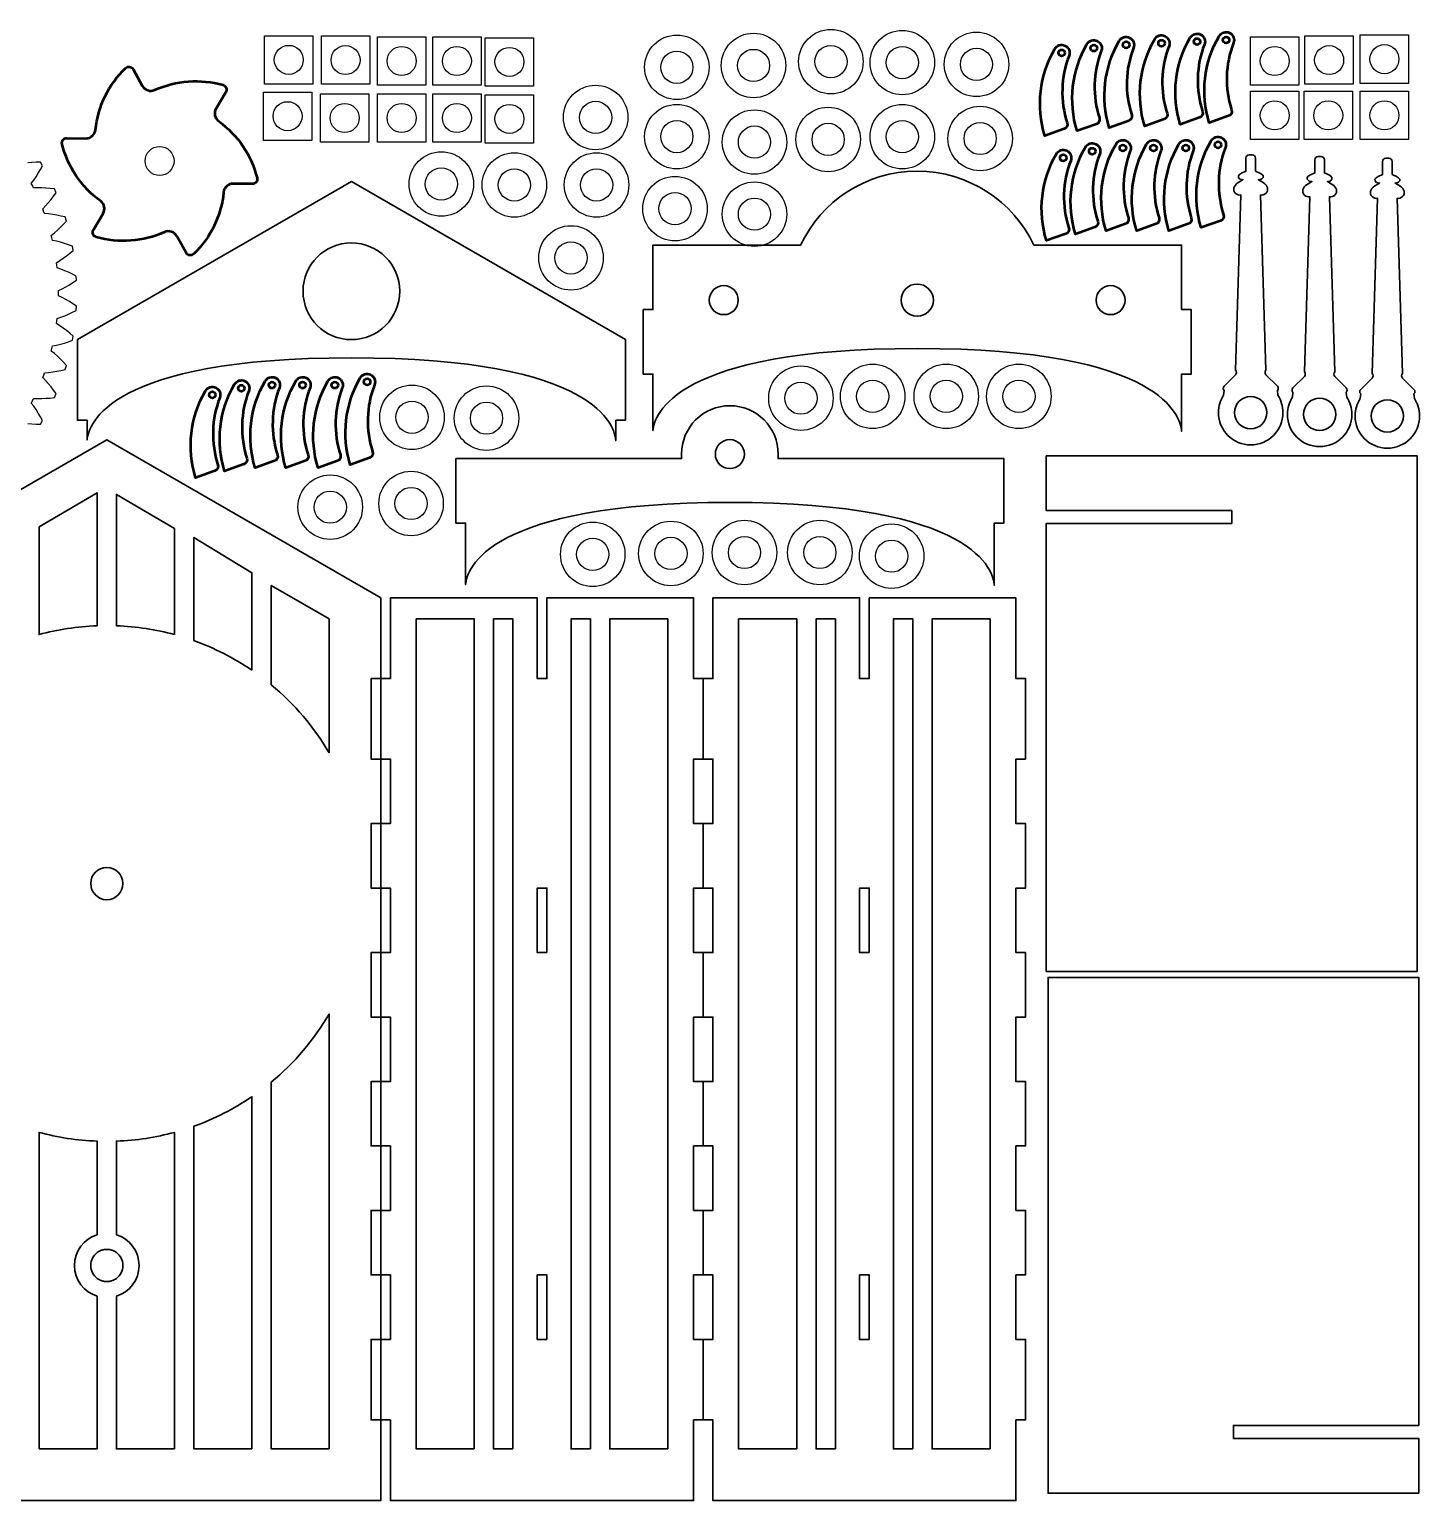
# Model space of a CAD drawing. Header units: inches. Extents: x -2 to 668, y 0 to 460.
# Drawn here: x 237.1 to 668.3, y 3 to 459.3 of the extents above; entities that cross this region are included whole.
import ezdxf

# ---------------------------------------------------------------- set-up
doc = ezdxf.new("R2010")
doc.units = ezdxf.units.IN
doc.header["$MEASUREMENT"] = 0
doc.layers.add('Layer 1', color=7, linetype='Continuous')
doc.layers.add('PDF_Visible', color=7, linetype='Continuous')

msp = doc.modelspace()

# ---------------------------------------------------------------- linework, layer by layer
for points in [[(310.07, 457.39), (325.07, 457.39), (325.07, 442.39), (310.07, 442.39)], [(327.68, 457.32), (342.68, 457.32), (342.68, 442.32), (327.68, 442.32)], [(345.09, 457.03), (360.09, 457.03), (360.09, 442.03), (345.09, 442.03)], [(362.22, 457.03), (377.22, 457.03), (377.22, 442.03), (362.22, 442.03)], [(378.51, 456.75), (393.51, 456.75), (393.51, 441.75), (378.51, 441.75)], [(615.91, 457.03), (630.91, 457.03), (630.91, 442.03), (615.91, 442.03)], [(632.78, 457.31), (647.78, 457.31), (647.78, 442.31), (632.78, 442.31)], [(649.93, 457.6), (664.93, 457.6), (664.93, 442.6), (649.93, 442.6)], [(309.7, 439.91), (324.7, 439.91), (324.7, 424.91), (309.7, 424.91)], [(327.4, 439.35), (342.4, 439.35), (342.4, 424.35), (327.4, 424.35)], [(345.09, 439.35), (360.09, 439.35), (360.09, 424.35), (345.09, 424.35)], [(362.22, 439.35), (377.22, 439.35), (377.22, 424.35), (362.22, 424.35)], [(378.51, 439.07), (393.51, 439.07), (393.51, 424.07), (378.51, 424.07)], [(615.91, 440.17), (630.91, 440.17), (630.91, 425.17), (615.91, 425.17)], [(632.5, 440.17), (647.5, 440.17), (647.5, 425.17), (632.5, 425.17)], [(649.93, 440.17), (664.93, 440.17), (664.93, 425.17), (649.93, 425.17)]]:
    msp.add_lwpolyline(points, close=True)
msp.add_lwpolyline([(236.6, 337.03), (237.9, 336.93), (239.21, 336.88), (240.55, 336.87), (241.22, 338), (240.56, 339.17), (239.88, 340.3), (239.18, 341.39), (238.44, 342.43), (237.67, 343.43), (238.05, 344.16), (238.41, 344.86), (239.66, 344.82), (240.94, 344.83), (242.24, 344.89), (243.55, 344.99), (244.88, 345.14), (245.41, 346.34), (244.62, 347.43), (243.82, 348.47), (242.98, 349.46), (242.13, 350.41), (241.25, 351.31), (241.54, 352.09), (241.81, 352.82), (243.06, 352.93), (244.33, 353.09), (245.61, 353.3), (246.9, 353.56), (248.2, 353.86), (248.59, 355.12), (247.68, 356.1), (246.75, 357.04), (245.81, 357.93), (244.85, 358.77), (243.86, 359.56), (244.06, 360.36), (244.24, 361.13), (245.48, 361.38), (246.72, 361.69), (247.96, 362.05), (249.22, 362.46), (250.47, 362.92), (250.7, 364.21), (249.69, 365.08), (248.66, 365.9), (247.61, 366.67), (246.56, 367.39), (245.49, 368.06), (245.59, 368.88), (245.68, 369.66), (246.87, 370.06), (248.07, 370.51), (249.26, 371.02), (250.46, 371.57), (251.65, 372.18), (251.73, 373.49), (250.62, 374.23), (249.5, 374.92), (248.37, 375.57), (247.24, 376.16), (246.1, 376.69), (246.1, 377.52), (246.1, 378.31), (247.24, 378.84), (248.37, 379.43), (249.5, 380.08), (250.62, 380.77), (251.73, 381.51), (251.65, 382.82), (250.46, 383.43), (249.26, 383.98), (248.07, 384.49), (246.87, 384.94), (245.68, 385.34), (245.59, 386.16), (245.49, 386.94), (246.56, 387.61), (247.61, 388.33), (248.66, 389.1), (249.69, 389.92), (250.7, 390.79), (250.47, 392.08), (249.22, 392.54), (247.96, 392.95), (246.72, 393.31), (245.48, 393.62), (244.24, 393.87), (244.05, 394.68), (243.86, 395.44), (244.85, 396.23), (245.81, 397.07), (246.75, 397.96), (247.68, 398.9), (248.59, 399.88), (248.2, 401.14), (246.9, 401.44), (245.61, 401.7), (244.33, 401.91), (243.06, 402.07), (241.81, 402.18), (241.52, 402.96), (241.25, 403.69), (242.13, 404.59), (242.98, 405.54), (243.82, 406.53), (244.62, 407.57), (245.41, 408.66), (244.88, 409.86), (243.55, 410.01), (242.24, 410.11), (240.94, 410.17), (239.66, 410.18), (238.41, 410.14), (238.03, 410.88), (237.67, 411.57), (238.44, 412.57), (239.18, 413.61), (239.88, 414.7), (240.56, 415.83), (241.22, 417), (240.55, 418.13), (239.21, 418.12), (237.9, 418.07), (236.6, 417.97)])
for centre, radius in [((437.95, 447.58), 10), ((461.73, 448.15), 10), ((485.73, 449.33), 10), ((507.88, 449.04), 10), ((530.89, 448.48), 10), ((317.57, 449.89), 4.5), ((335.18, 449.82), 4.5), ((352.59, 449.53), 4.5), ((369.72, 449.53), 4.5), ((386.01, 449.25), 4.5), ((437.95, 447.58), 5), ((461.73, 448.15), 5), ((485.73, 449.33), 5), ((507.88, 449.04), 5), ((530.89, 448.48), 5), ((623.41, 449.53), 4.5), ((640.28, 449.81), 4.5), ((657.43, 450.1), 4.5), ((412.75, 432.02), 10), ((317.2, 432.41), 4.5), ((334.9, 431.85), 4.5), ((352.59, 431.85), 4.5), ((369.72, 431.85), 4.5), ((386.01, 431.57), 4.5), ((412.75, 432.02), 5), ((437.95, 426.08), 10), ((462.02, 424.38), 10), ((484.88, 425.2), 10), ((507.88, 426.05), 10), ((532.03, 425.48), 10), ((623.41, 432.67), 4.5), ((640, 432.67), 4.5), ((657.43, 432.67), 4.5), ((437.95, 426.08), 5), ((462.02, 424.38), 5), ((484.88, 425.2), 5), ((507.88, 426.05), 5), ((532.03, 425.48), 5), ((277.5, 418.51), 4.5), ((364.9, 411.37), 10), ((387.55, 411.08), 10), ((413.04, 411.08), 10), ((364.9, 411.37), 5), ((387.55, 411.08), 5), ((413.04, 411.08), 5), ((437.38, 403.73), 10), ((462.02, 402.03), 10), ((437.38, 403.73), 5), ((462.02, 402.03), 5), ((405.11, 388.45), 10), ((405.11, 388.45), 5), ((476.43, 344.93), 10), ((498.69, 345.5), 10), ((521.51, 345.5), 10), ((544.05, 345.5), 10), ((355.79, 339.01), 10), ((378.9, 338.73), 10), ((476.43, 344.93), 5), ((498.69, 345.5), 5), ((521.51, 345.5), 5), ((544.05, 345.5), 5), ((355.79, 339.01), 5), ((378.9, 338.73), 5), ((330.43, 311.13), 10), ((355.51, 312.26), 10), ((330.43, 311.13), 5), ((355.51, 312.26), 5), ((411.86, 296.49), 10), ((436.1, 296.77), 10), ((458.92, 297.05), 10), ((482.31, 297.05), 10), ((504.56, 295.93), 10), ((411.86, 296.49), 5), ((436.1, 296.77), 5), ((458.92, 297.05), 5), ((482.31, 297.05), 5), ((504.56, 295.93), 5)]:
    msp.add_circle(centre, radius)
at = {"layer": 'Layer 1', "color": 7, "lineweight": 30, "true_color": 0xffffff}
for points in [[(346.12, 257.96), (346.12, 282.96), (261.12, 332.04), (176.12, 282.96)], [(446.12, 232.96), (446.12, 257.96), (443.12, 257.96), (443.12, 282.96), (397.62, 282.96), (397.62, 257.96), (394.62, 257.96), (394.62, 282.96), (366.12, 282.96), (349.12, 282.96), (349.12, 257.96), (346.12, 257.96), (346.12, 232.96), (349.12, 232.96), (349.12, 212.96), (346.12, 212.96), (346.12, 192.96), (349.12, 192.96), (349.12, 172.96), (346.12, 172.96), (346.12, 152.96), (349.12, 152.96), (349.12, 132.96), (346.12, 132.96), (346.12, 112.96), (349.12, 112.96), (349.12, 92.96), (346.12, 92.96), (346.12, 72.96), (349.12, 72.96), (349.12, 52.96), (346.12, 52.96), (346.12, 27.96), (349.12, 27.96), (349.12, 2.96), (443.12, 2.96), (443.12, 27.96), (446.12, 27.96), (446.12, 52.96), (443.12, 52.96), (443.12, 72.96), (446.12, 72.96), (446.12, 92.96), (443.12, 92.96), (443.12, 112.96), (446.12, 112.96), (446.12, 132.96), (443.12, 132.96), (443.12, 152.96), (446.12, 152.96), (446.12, 172.96), (443.12, 172.96), (443.12, 192.96), (446.12, 192.96), (446.12, 212.96), (443.12, 212.96), (443.12, 232.96), (446.12, 232.96)], [(546.12, 232.96), (546.12, 257.96), (543.12, 257.96), (543.12, 282.96), (497.62, 282.96), (497.62, 257.96), (494.62, 257.96), (494.62, 282.96), (466.12, 282.96), (449.12, 282.96), (449.12, 257.96), (446.12, 257.96), (446.12, 232.96), (449.12, 232.96), (449.12, 212.96), (446.12, 212.96), (446.12, 192.96), (449.12, 192.96), (449.12, 172.96), (446.12, 172.96), (446.12, 152.96), (449.12, 152.96), (449.12, 132.96), (446.12, 132.96), (446.12, 112.96), (449.12, 112.96), (449.12, 92.96), (446.12, 92.96), (446.12, 72.96), (449.12, 72.96), (449.12, 52.96), (446.12, 52.96), (446.12, 27.96), (449.12, 27.96), (449.12, 2.96), (543.12, 2.96), (543.12, 27.96), (546.12, 27.96), (546.12, 52.96), (543.12, 52.96), (543.12, 72.96), (546.12, 72.96), (546.12, 92.96), (543.12, 92.96), (543.12, 112.96), (546.12, 112.96), (546.12, 132.96), (543.12, 132.96), (543.12, 152.96), (546.12, 152.96), (546.12, 172.96), (543.12, 172.96), (543.12, 192.96), (546.12, 192.96), (546.12, 212.96), (543.12, 212.96), (543.12, 232.96), (546.12, 232.96)], [(375.12, 18.96), (357.12, 18.96), (357.12, 276.45), (375.12, 276.45), (375.12, 18.96)], [(387.12, 18.96), (381.12, 18.96), (381.12, 276.45), (387.12, 276.45), (387.12, 18.96)], [(411.12, 18.96), (405.12, 18.96), (405.12, 276.45), (411.12, 276.45), (411.12, 18.96)], [(435.12, 18.96), (417.12, 18.96), (417.12, 276.45), (435.12, 276.45), (435.12, 18.96)], [(475.12, 18.96), (457.12, 18.96), (457.12, 276.45), (475.12, 276.45), (475.12, 18.96)], [(487.12, 18.96), (481.12, 18.96), (481.12, 276.45), (487.12, 276.45), (487.12, 18.96)], [(511.12, 18.96), (505.12, 18.96), (505.12, 276.45), (511.12, 276.45), (511.12, 18.96)], [(535.12, 18.96), (517.12, 18.96), (517.12, 276.45), (535.12, 276.45), (535.12, 18.96)], [(176.12, 2.96), (346.12, 2.96), (346.12, 27.96), (343.12, 27.96), (343.12, 52.96), (346.12, 52.96), (346.12, 72.96), (343.12, 72.96), (343.12, 92.96), (346.12, 92.96), (346.12, 112.96), (343.12, 112.96), (343.12, 132.96), (346.12, 132.96), (346.12, 152.96), (343.12, 152.96), (343.12, 172.96), (346.12, 172.96), (346.12, 192.96), (343.12, 192.96), (343.12, 212.96), (346.12, 212.96), (346.12, 232.96), (343.12, 232.96), (343.12, 257.96), (346.12, 257.96)], [(397.62, 172.96), (394.62, 172.96), (394.62, 192.96), (397.62, 192.96), (397.62, 172.96)], [(497.62, 172.96), (494.62, 172.96), (494.62, 192.96), (497.62, 192.96), (497.62, 172.96)], [(397.62, 52.96), (394.62, 52.96), (394.62, 72.96), (397.62, 72.96), (397.62, 52.96)], [(497.62, 52.96), (494.62, 52.96), (494.62, 72.96), (497.62, 72.96), (497.62, 52.96)]]:
    msp.add_lwpolyline(points, dxfattribs=at)
at = {"layer": 'Layer 1', "color": 7, "lineweight": 35, "true_color": 0xffffff}
for points in [[(552.55, 327.09), (552.55, 310.09), (610.05, 310.09), (610.05, 306.09), (552.55, 306.09), (552.55, 167.09), (667.55, 167.09), (667.55, 327.09), (552.55, 327.09)], [(668.1, 5.25), (668.1, 22.25), (610.6, 22.25), (610.6, 26.25), (668.1, 26.25), (668.1, 165.25), (553.1, 165.25), (553.1, 5.25), (668.1, 5.25)]]:
    msp.add_lwpolyline(points, dxfattribs=at)
at = {"layer": 'Layer 1', "color": 7, "lineweight": 30, "true_color": 0xffffff}
for points, knots in [([(624.38, 345.84), (624.38, 345.84), (624.22, 347.27), (624.22, 347.27), (624.61, 347.66), (624.61, 348.3), (624.22, 348.69), (624.22, 348.69), (620.69, 352.22), (620.69, 352.22), (620.3, 352.61), (620.3, 353.25), (620.69, 353.64), (620.69, 353.64), (619, 407.98), (619, 407.98), (619.58, 407.85), (620.18, 408.01), (620.66, 408.48), (621.63, 409.45), (621.27, 410.94), (619.85, 411.79), (619.85, 411.79), (618.36, 412.69), (618.36, 412.69), (618.74, 412.66), (619.12, 412.75), (619.42, 412.97), (620.14, 413.5), (619.87, 414.3), (618.83, 414.76), (618.83, 414.76), (617.45, 415.37), (617.45, 415.37), (617.45, 415.37), (617.45, 419.4), (617.45, 419.4), (617.45, 419.95), (617, 420.4), (616.45, 420.4), (616.45, 420.4), (615.45, 420.4), (615.45, 420.4), (614.9, 420.4), (614.45, 419.95), (614.45, 419.4), (614.45, 419.4), (614.45, 415.37), (614.45, 415.37), (614.45, 415.37), (613.08, 414.76), (613.08, 414.76), (612.03, 414.3), (611.77, 413.5), (612.48, 412.97), (612.79, 412.75), (613.17, 412.66), (613.54, 412.69), (613.54, 412.69), (612.05, 411.79), (612.05, 411.79), (610.64, 410.94), (610.28, 409.45), (611.25, 408.48), (611.72, 408.01), (612.32, 407.85), (612.91, 407.98), (612.91, 407.98), (611.22, 353.64), (611.22, 353.64), (611.61, 353.25), (611.61, 352.61), (611.22, 352.22), (611.22, 352.22), (607.69, 348.69), (607.69, 348.69), (607.3, 348.3), (607.3, 347.66), (607.69, 347.27), (607.69, 347.27), (607.53, 345.84), (607.53, 345.84), (606.53, 344.28), (605.95, 342.44), (605.95, 340.45), (605.95, 334.93), (610.43, 330.45), (615.95, 330.45), (621.48, 330.45), (625.95, 334.93), (625.95, 340.45), (625.95, 342.44), (625.37, 344.28), (624.38, 345.84)], [0, 0, 0, 0, 1, 1, 1, 2, 2, 2, 3, 3, 3, 4, 4, 4, 5, 5, 5, 6, 6, 6, 7, 7, 7, 8, 8, 8, 9, 9, 9, 10, 10, 10, 11, 11, 11, 12, 12, 12, 13, 13, 13, 14, 14, 14, 15, 15, 15, 16, 16, 16, 17, 17, 17, 18, 18, 18, 19, 19, 19, 20, 20, 20, 21, 21, 21, 22, 22, 22, 23, 23, 23, 24, 24, 24, 25, 25, 25, 26, 26, 26, 27, 27, 27, 28, 28, 28, 29, 29, 29, 30, 30, 30, 31, 31, 31, 31]), ([(645.76, 345.3), (645.76, 345.3), (645.6, 346.74), (645.6, 346.74), (645.99, 347.13), (645.99, 347.76), (645.6, 348.15), (645.6, 348.15), (642.07, 351.69), (642.07, 351.69), (641.68, 352.07), (641.68, 352.71), (642.07, 353.1), (642.07, 353.1), (640.38, 407.44), (640.38, 407.44), (640.97, 407.32), (641.57, 407.47), (642.04, 407.95), (643.01, 408.92), (642.65, 410.41), (641.24, 411.26), (641.24, 411.26), (639.74, 412.15), (639.74, 412.15), (640.12, 412.12), (640.5, 412.21), (640.81, 412.43), (641.52, 412.96), (641.26, 413.77), (640.21, 414.23), (640.21, 414.23), (638.84, 414.83), (638.84, 414.83), (638.84, 414.83), (638.84, 418.86), (638.84, 418.86), (638.84, 419.41), (638.39, 419.86), (637.84, 419.86), (637.84, 419.86), (636.84, 419.86), (636.84, 419.86), (636.29, 419.86), (635.84, 419.41), (635.84, 418.86), (635.84, 418.86), (635.84, 414.83), (635.84, 414.83), (635.84, 414.83), (634.46, 414.23), (634.46, 414.23), (633.42, 413.77), (633.15, 412.96), (633.87, 412.43), (634.17, 412.21), (634.55, 412.12), (634.93, 412.15), (634.93, 412.15), (633.44, 411.26), (633.44, 411.26), (632.02, 410.41), (631.66, 408.92), (632.63, 407.95), (633.11, 407.47), (633.71, 407.32), (634.29, 407.44), (634.29, 407.44), (632.6, 353.1), (632.6, 353.1), (632.99, 352.71), (632.99, 352.07), (632.6, 351.69), (632.6, 351.69), (629.07, 348.15), (629.07, 348.15), (628.68, 347.76), (628.68, 347.12), (629.07, 346.74), (629.07, 346.74), (628.91, 345.3), (628.91, 345.3), (627.92, 343.75), (627.34, 341.9), (627.34, 339.92), (627.34, 334.4), (631.81, 329.92), (637.34, 329.92), (642.86, 329.92), (647.34, 334.4), (647.34, 339.92), (647.34, 341.9), (646.76, 343.75), (645.76, 345.3)], [0, 0, 0, 0, 1, 1, 1, 2, 2, 2, 3, 3, 3, 4, 4, 4, 5, 5, 5, 6, 6, 6, 7, 7, 7, 8, 8, 8, 9, 9, 9, 10, 10, 10, 11, 11, 11, 12, 12, 12, 13, 13, 13, 14, 14, 14, 15, 15, 15, 16, 16, 16, 17, 17, 17, 18, 18, 18, 19, 19, 19, 20, 20, 20, 21, 21, 21, 22, 22, 22, 23, 23, 23, 24, 24, 24, 25, 25, 25, 26, 26, 26, 27, 27, 27, 28, 28, 28, 29, 29, 29, 30, 30, 30, 31, 31, 31, 31]), ([(594.5, 372.42), (594.5, 372.42), (594.5, 392.42), (594.5, 392.42), (594.5, 392.42), (548.7, 392.42), (548.7, 392.42), (542.29, 405.97), (528.49, 415.35), (512.51, 415.35), (496.52, 415.35), (482.73, 405.97), (476.33, 392.42), (476.33, 392.42), (430.5, 392.42), (430.5, 392.42), (430.5, 392.42), (430.5, 372.42), (430.5, 372.42), (430.5, 372.42), (427.5, 372.42), (427.5, 372.42), (427.5, 372.42), (427.5, 352.42), (427.5, 352.42), (427.5, 352.42), (430.5, 352.42), (430.5, 352.42), (430.5, 352.42), (430.5, 334.86), (430.5, 334.86), (430.92, 339.52), (437.01, 360.35), (512.5, 360.35), (589.11, 360.35), (594.24, 338.9), (594.5, 334.67), (594.5, 334.67), (594.5, 352.42), (594.5, 352.42), (594.5, 352.42), (597.5, 352.42), (597.5, 352.42), (597.5, 352.42), (597.5, 372.42), (597.5, 372.42), (597.5, 372.42), (594.5, 372.42), (594.5, 372.42)], [0, 0, 0, 0, 1, 1, 1, 2, 2, 2, 3, 3, 3, 4, 4, 4, 5, 5, 5, 6, 6, 6, 7, 7, 7, 8, 8, 8, 9, 9, 9, 10, 10, 10, 11, 11, 11, 12, 12, 12, 13, 13, 13, 14, 14, 14, 15, 15, 15, 16, 16, 16, 16]), ([(666.76, 344.8), (666.76, 344.8), (666.6, 346.24), (666.6, 346.24), (666.99, 346.63), (666.99, 347.26), (666.6, 347.65), (666.6, 347.65), (663.07, 351.19), (663.07, 351.19), (662.68, 351.57), (662.68, 352.21), (663.07, 352.6), (663.07, 352.6), (661.38, 406.94), (661.38, 406.94), (661.97, 406.82), (662.57, 406.97), (663.04, 407.45), (664.01, 408.42), (663.65, 409.91), (662.24, 410.76), (662.24, 410.76), (660.74, 411.65), (660.74, 411.65), (661.12, 411.62), (661.5, 411.71), (661.81, 411.93), (662.52, 412.46), (662.26, 413.27), (661.21, 413.73), (661.21, 413.73), (659.84, 414.33), (659.84, 414.33), (659.84, 414.33), (659.84, 418.36), (659.84, 418.36), (659.84, 418.91), (659.39, 419.36), (658.84, 419.36), (658.84, 419.36), (657.84, 419.36), (657.84, 419.36), (657.29, 419.36), (656.84, 418.91), (656.84, 418.36), (656.84, 418.36), (656.84, 414.33), (656.84, 414.33), (656.84, 414.33), (655.46, 413.73), (655.46, 413.73), (654.42, 413.27), (654.15, 412.46), (654.87, 411.93), (655.17, 411.71), (655.55, 411.62), (655.93, 411.65), (655.93, 411.65), (654.44, 410.76), (654.44, 410.76), (653.02, 409.91), (652.66, 408.42), (653.63, 407.45), (654.11, 406.97), (654.71, 406.82), (655.29, 406.94), (655.29, 406.94), (653.6, 352.6), (653.6, 352.6), (653.99, 352.21), (653.99, 351.57), (653.6, 351.19), (653.6, 351.19), (650.07, 347.65), (650.07, 347.65), (649.68, 347.26), (649.68, 346.62), (650.07, 346.24), (650.07, 346.24), (649.91, 344.8), (649.91, 344.8), (648.92, 343.25), (648.34, 341.4), (648.34, 339.42), (648.34, 333.9), (652.81, 329.42), (658.34, 329.42), (663.86, 329.42), (668.34, 333.9), (668.34, 339.42), (668.34, 341.4), (667.76, 343.25), (666.76, 344.8)], [0, 0, 0, 0, 1, 1, 1, 2, 2, 2, 3, 3, 3, 4, 4, 4, 5, 5, 5, 6, 6, 6, 7, 7, 7, 8, 8, 8, 9, 9, 9, 10, 10, 10, 11, 11, 11, 12, 12, 12, 13, 13, 13, 14, 14, 14, 15, 15, 15, 16, 16, 16, 17, 17, 17, 18, 18, 18, 19, 19, 19, 20, 20, 20, 21, 21, 21, 22, 22, 22, 23, 23, 23, 24, 24, 24, 25, 25, 25, 26, 26, 26, 27, 27, 27, 28, 28, 28, 29, 29, 29, 30, 30, 30, 31, 31, 31, 31]), ([(452.5, 370.85), (450.02, 370.85), (448, 372.86), (448, 375.35), (448, 377.84), (450.02, 379.85), (452.5, 379.85), (454.99, 379.85), (457, 377.84), (457, 375.35), (457, 372.86), (454.99, 370.85), (452.5, 370.85)], [0, 0, 0, 0, 1, 1, 1, 2, 2, 2, 3, 3, 3, 4, 4, 4, 4]), ([(512.51, 370.35), (512.51, 370.35), (512.51, 370.35), (512.5, 370.35), (512.5, 370.35), (512.5, 370.35), (512.5, 370.35), (509.74, 370.35), (507.5, 372.59), (507.5, 375.35), (507.5, 378.11), (509.74, 380.35), (512.5, 380.35), (512.51, 380.35), (512.51, 380.35), (512.51, 380.35), (512.51, 380.35), (512.51, 380.35), (512.51, 380.35), (515.27, 380.35), (517.51, 378.11), (517.51, 375.35), (517.51, 372.59), (515.27, 370.35), (512.51, 370.35)], [0, 0, 0, 0, 1, 1, 1, 2, 2, 2, 3, 3, 3, 4, 4, 4, 5, 5, 5, 6, 6, 6, 7, 7, 7, 8, 8, 8, 8]), ([(572.5, 370.85), (570.02, 370.85), (568, 372.86), (568, 375.35), (568, 377.84), (570.02, 379.85), (572.5, 379.85), (574.99, 379.85), (577, 377.84), (577, 375.35), (577, 372.86), (574.99, 370.85), (572.5, 370.85)], [0, 0, 0, 0, 1, 1, 1, 2, 2, 2, 3, 3, 3, 4, 4, 4, 4]), ([(469.32, 326.19), (469.37, 326.65), (469.39, 327.12), (469.39, 327.59), (469.39, 335.88), (462.67, 342.59), (454.39, 342.59), (446.1, 342.59), (439.39, 335.88), (439.39, 327.59), (439.39, 327.12), (439.41, 326.65), (439.46, 326.19), (439.46, 326.19), (369.39, 326.19), (369.39, 326.19), (369.39, 326.19), (369.39, 306.19), (369.39, 306.19), (369.39, 306.19), (372.39, 306.19), (372.39, 306.19), (372.39, 306.19), (372.39, 287.11), (372.39, 287.11), (372.81, 291.77), (378.9, 312.59), (454.39, 312.59), (531.01, 312.59), (536.13, 291.14), (536.39, 286.91), (536.39, 286.91), (536.39, 306.19), (536.39, 306.19), (536.39, 306.19), (539.39, 306.19), (539.39, 306.19), (539.39, 306.19), (539.39, 326.19), (539.39, 326.19), (539.39, 326.19), (469.32, 326.19), (469.32, 326.19)], [0, 0, 0, 0, 1, 1, 1, 2, 2, 2, 3, 3, 3, 4, 4, 4, 5, 5, 5, 6, 6, 6, 7, 7, 7, 8, 8, 8, 9, 9, 9, 10, 10, 10, 11, 11, 11, 12, 12, 12, 13, 13, 13, 14, 14, 14, 14]), ([(615.95, 335.45), (613.19, 335.45), (610.95, 337.69), (610.95, 340.45), (610.95, 343.22), (613.19, 345.45), (615.95, 345.45), (618.71, 345.45), (620.95, 343.22), (620.95, 340.45), (620.95, 337.69), (618.71, 335.45), (615.95, 335.45)], [0, 0, 0, 0, 1, 1, 1, 2, 2, 2, 3, 3, 3, 4, 4, 4, 4]), ([(637.34, 334.92), (634.58, 334.92), (632.34, 337.16), (632.34, 339.92), (632.34, 342.68), (634.58, 344.92), (637.34, 344.92), (640.1, 344.92), (642.34, 342.68), (642.34, 339.92), (642.34, 337.16), (640.1, 334.92), (637.34, 334.92)], [0, 0, 0, 0, 1, 1, 1, 2, 2, 2, 3, 3, 3, 4, 4, 4, 4]), ([(658.34, 334.42), (655.58, 334.42), (653.34, 336.66), (653.34, 339.42), (653.34, 342.18), (655.58, 344.42), (658.34, 344.42), (661.1, 344.42), (663.34, 342.18), (663.34, 339.42), (663.34, 336.66), (661.1, 334.42), (658.34, 334.42)], [0, 0, 0, 0, 1, 1, 1, 2, 2, 2, 3, 3, 3, 4, 4, 4, 4]), ([(454.39, 323.09), (451.9, 323.09), (449.89, 325.11), (449.89, 327.59), (449.89, 330.08), (451.9, 332.09), (454.39, 332.09), (456.88, 332.09), (458.89, 330.08), (458.89, 327.59), (458.89, 325.11), (456.88, 323.09), (454.39, 323.09)], [0, 0, 0, 0, 1, 1, 1, 2, 2, 2, 3, 3, 3, 4, 4, 4, 4]), ([(240.12, 305), (240.12, 305), (258.12, 315.61), (258.12, 315.61), (258.12, 315.61), (258.12, 274.34), (258.12, 274.34), (251.91, 274.11), (245.89, 273.18), (240.12, 271.61), (240.12, 271.61), (240.12, 305), (240.12, 305)], [0, 0, 0, 0, 1, 1, 1, 2, 2, 2, 3, 3, 3, 4, 4, 4, 4]), ([(282.12, 271.61), (276.35, 273.18), (270.33, 274.11), (264.12, 274.34), (264.12, 274.34), (264.12, 315.09), (264.12, 315.09), (264.12, 315.09), (282.12, 304.5), (282.12, 304.5), (282.12, 304.5), (282.12, 271.61), (282.12, 271.61)], [0, 0, 0, 0, 1, 1, 1, 2, 2, 2, 3, 3, 3, 4, 4, 4, 4]), ([(306.12, 260.55), (300.58, 264.33), (294.54, 267.42), (288.12, 269.73), (288.12, 269.73), (288.12, 301.76), (288.12, 301.76), (288.12, 301.76), (306.12, 290.78), (306.12, 290.78), (306.12, 290.78), (306.12, 260.55), (306.12, 260.55)], [0, 0, 0, 0, 1, 1, 1, 2, 2, 2, 3, 3, 3, 4, 4, 4, 4]), ([(330.12, 234.9), (325.38, 242.96), (319.28, 250.11), (312.12, 256.04), (312.12, 256.04), (312.12, 286.82), (312.12, 286.82), (312.12, 286.82), (330.12, 276.45), (330.12, 276.45), (330.12, 276.45), (330.12, 234.9), (330.12, 234.9)], [0, 0, 0, 0, 1, 1, 1, 2, 2, 2, 3, 3, 3, 4, 4, 4, 4]), ([(266.12, 194.36), (266.12, 191.6), (263.88, 189.36), (261.12, 189.36), (258.36, 189.36), (256.12, 191.6), (256.12, 194.36), (256.12, 197.13), (258.36, 199.36), (261.12, 199.36), (263.88, 199.36), (266.12, 197.13), (266.12, 194.36)], [0, 0, 0, 0, 1, 1, 1, 2, 2, 2, 3, 3, 3, 4, 4, 4, 4]), ([(330.12, 18.96), (330.12, 18.96), (312.12, 18.96), (312.12, 18.96), (312.12, 18.96), (312.12, 132.76), (312.12, 132.76), (319.28, 138.69), (325.38, 145.85), (330.12, 153.9), (330.12, 153.9), (330.12, 18.96), (330.12, 18.96)], [0, 0, 0, 0, 1, 1, 1, 2, 2, 2, 3, 3, 3, 4, 4, 4, 4]), ([(306.12, 18.96), (306.12, 18.96), (288.12, 18.96), (288.12, 18.96), (288.12, 18.96), (288.12, 119.08), (288.12, 119.08), (294.54, 121.38), (300.58, 124.48), (306.12, 128.25), (306.12, 128.25), (306.12, 18.96), (306.12, 18.96)], [0, 0, 0, 0, 1, 1, 1, 2, 2, 2, 3, 3, 3, 4, 4, 4, 4]), ([(240.12, 18.96), (240.12, 18.96), (240.12, 117.19), (240.12, 117.19), (245.89, 115.63), (251.91, 114.69), (258.12, 114.46), (258.12, 114.46), (258.12, 85.43), (258.12, 85.43), (254.06, 84.16), (251.12, 80.37), (251.12, 75.89), (251.12, 71.41), (254.06, 67.62), (258.12, 66.35), (258.12, 66.35), (258.12, 18.96), (258.12, 18.96), (258.12, 18.96), (240.12, 18.96), (240.12, 18.96)], [0, 0, 0, 0, 1, 1, 1, 2, 2, 2, 3, 3, 3, 4, 4, 4, 5, 5, 5, 6, 6, 6, 7, 7, 7, 7]), ([(282.12, 18.96), (282.12, 18.96), (264.12, 18.96), (264.12, 18.96), (264.12, 18.96), (264.12, 66.35), (264.12, 66.35), (268.18, 67.62), (271.12, 71.41), (271.12, 75.89), (271.12, 80.37), (268.18, 84.16), (264.12, 85.43), (264.12, 85.43), (264.12, 114.46), (264.12, 114.46), (270.33, 114.69), (276.35, 115.63), (282.12, 117.19), (282.12, 117.19), (282.12, 18.96), (282.12, 18.96)], [0, 0, 0, 0, 1, 1, 1, 2, 2, 2, 3, 3, 3, 4, 4, 4, 5, 5, 5, 6, 6, 6, 7, 7, 7, 7]), ([(262.82, 71.2), (262.78, 71.18), (262.74, 71.16), (262.7, 71.15), (262.62, 71.12), (262.54, 71.1), (262.46, 71.08), (262.39, 71.06), (262.31, 71.04), (262.24, 71.02), (262.17, 71.01), (262.1, 70.99), (262.03, 70.98), (261.94, 70.96), (261.85, 70.95), (261.75, 70.94), (261.7, 70.93), (261.64, 70.92), (261.59, 70.92), (261.43, 70.9), (261.28, 70.89), (261.12, 70.89), (260.96, 70.89), (260.81, 70.9), (260.65, 70.92), (260.6, 70.92), (260.54, 70.93), (260.48, 70.94), (260.39, 70.95), (260.3, 70.96), (260.2, 70.98), (260.13, 70.99), (260.06, 71.01), (259.99, 71.02), (259.92, 71.04), (259.85, 71.06), (259.78, 71.08), (259.7, 71.1), (259.62, 71.12), (259.54, 71.15), (259.5, 71.16), (259.46, 71.18), (259.42, 71.2), (258.95, 71.37), (258.51, 71.6), (258.12, 71.9), (256.91, 72.81), (256.12, 74.26), (256.12, 75.89), (256.12, 77.53), (256.91, 78.97), (258.12, 79.89), (258.12, 79.89), (258.12, 79.89), (258.12, 79.89), (258.51, 80.18), (258.95, 80.42), (259.41, 80.59), (259.46, 80.6), (259.5, 80.62), (259.54, 80.63), (259.62, 80.66), (259.7, 80.68), (259.78, 80.71), (259.85, 80.73), (259.92, 80.74), (260, 80.76), (260.06, 80.78), (260.13, 80.79), (260.2, 80.8), (260.3, 80.82), (260.39, 80.84), (260.48, 80.85), (260.54, 80.85), (260.6, 80.86), (260.65, 80.87), (260.81, 80.88), (260.96, 80.89), (261.12, 80.89), (261.28, 80.89), (261.43, 80.88), (261.59, 80.87), (261.64, 80.86), (261.7, 80.85), (261.75, 80.85), (261.85, 80.84), (261.94, 80.82), (262.03, 80.8), (262.1, 80.79), (262.17, 80.78), (262.24, 80.76), (262.31, 80.74), (262.39, 80.73), (262.46, 80.71), (262.54, 80.68), (262.62, 80.66), (262.7, 80.63), (262.74, 80.62), (262.78, 80.6), (262.82, 80.59), (263.29, 80.42), (263.73, 80.18), (264.12, 79.89), (265.33, 78.97), (266.12, 77.53), (266.12, 75.89), (266.12, 74.26), (265.33, 72.81), (264.12, 71.9), (264.12, 71.9), (264.12, 71.9), (264.12, 71.9), (263.73, 71.6), (263.29, 71.37), (262.82, 71.2)], [0, 0, 0, 0, 1, 1, 1, 2, 2, 2, 3, 3, 3, 4, 4, 4, 5, 5, 5, 6, 6, 6, 7, 7, 7, 8, 8, 8, 9, 9, 9, 10, 10, 10, 11, 11, 11, 12, 12, 12, 13, 13, 13, 14, 14, 14, 15, 15, 15, 16, 16, 16, 17, 17, 17, 18, 18, 18, 19, 19, 19, 20, 20, 20, 21, 21, 21, 22, 22, 22, 23, 23, 23, 24, 24, 24, 25, 25, 25, 26, 26, 26, 27, 27, 27, 28, 28, 28, 29, 29, 29, 30, 30, 30, 31, 31, 31, 32, 32, 32, 33, 33, 33, 34, 34, 34, 35, 35, 35, 36, 36, 36, 37, 37, 37, 38, 38, 38, 38])]:
    msp.add_open_spline(points, degree=3, knots=knots, dxfattribs=at)
at = {"layer": 'Layer 1', "color": 7, "lineweight": 35, "true_color": 0xffffff}
for points, knots in [([(336.99, 412.19), (336.99, 412.19), (251.99, 363.11), (251.99, 363.11), (251.99, 363.11), (251.99, 338.11), (251.99, 338.11), (251.99, 338.11), (254.99, 338.11), (254.99, 338.11), (254.99, 338.11), (254.99, 331.97), (254.99, 331.97), (255.41, 336.63), (261.5, 357.45), (336.99, 357.45), (413.61, 357.45), (418.73, 336), (418.99, 331.77), (418.99, 331.77), (418.99, 338.11), (418.99, 338.11), (418.99, 338.11), (421.99, 338.11), (421.99, 338.11), (421.99, 338.11), (421.99, 363.11), (421.99, 363.11), (421.99, 363.11), (336.99, 412.19), (336.99, 412.19)], [0, 0, 0, 0, 1, 1, 1, 2, 2, 2, 3, 3, 3, 4, 4, 4, 5, 5, 5, 6, 6, 6, 7, 7, 7, 8, 8, 8, 9, 9, 9, 10, 10, 10, 10]), ([(336.99, 363.11), (328.7, 363.11), (321.99, 369.82), (321.99, 378.11), (321.99, 386.4), (328.7, 393.11), (336.99, 393.11), (345.27, 393.11), (351.99, 386.4), (351.99, 378.11), (351.99, 369.82), (345.27, 363.11), (336.99, 363.11)], [0, 0, 0, 0, 1, 1, 1, 2, 2, 2, 3, 3, 3, 4, 4, 4, 4])]:
    msp.add_open_spline(points, degree=3, knots=knots, dxfattribs=at)
at = {"layer": 'PDF_Visible', "lineweight": 50}
for points in [[(579.03, 432.85, -0.40573), (578.1, 430.97), (572.09, 428.83, -0.208648), (575.17, 455.78, -0.925253), (579.61, 453.65, 0.172579)], [(590.03, 433.35, -0.40573), (589.1, 431.47), (583.09, 429.33, -0.208648), (586.17, 456.28, -0.925253), (590.61, 454.15, 0.172579)], [(601.03, 433.85, -0.40573), (600.1, 431.97), (594.09, 429.83, -0.208648), (597.17, 456.78, -0.925253), (601.61, 454.65, 0.172579)], [(610.03, 434.35, -0.40573), (609.1, 432.47), (603.09, 430.33, -0.208648), (606.17, 457.28, -0.925253), (610.61, 455.15, 0.172579)], [(559.03, 430.35, -0.40573), (558.1, 428.47), (552.09, 426.33, -0.208648), (555.17, 453.28, -0.925253), (559.61, 451.15, 0.172579)], [(569.03, 431.85, -0.40573), (568.1, 429.97), (562.09, 427.83, -0.208648), (565.17, 454.78, -0.925253), (569.61, 452.65, 0.172579)], [(247.24, 423.74, -0.492738), (248.71, 425.61), (254.62, 425.53, 0.388582), (257.64, 428.22, -0.176407), (266.91, 447.33, -0.492738), (269.26, 446.98), (272.14, 441.83, 0.388607), (275.99, 440.56, -0.176407), (297.17, 442.09, -0.492738), (298.05, 439.88), (295.03, 434.81, 0.388607), (295.85, 430.84, -0.176407), (307.76, 413.26, -0.492738), (306.29, 411.39), (300.39, 411.47, 0.388582), (297.36, 408.78, -0.176407), (288.09, 389.67, -0.492738), (285.74, 390.01), (282.86, 395.17, 0.388612), (279.01, 396.44, -0.176407), (257.83, 394.91, -0.492738), (256.95, 397.12), (259.97, 402.19, 0.388607), (259.15, 406.16, -0.176407)], [(578.03, 400.85, -0.40573), (577.1, 398.97), (571.09, 396.83, -0.208648), (574.17, 423.78, -0.925253), (578.61, 421.65, 0.172579)], [(587.53, 400.85, -0.40573), (586.6, 398.97), (580.59, 396.83, -0.208648), (583.67, 423.78, -0.925253), (588.11, 421.65, 0.172579)], [(597.53, 400.85, -0.40573), (596.6, 398.97), (590.59, 396.83, -0.208648), (593.67, 423.78, -0.925253), (598.11, 421.65, 0.172579)], [(607.53, 401.85, -0.40573), (606.6, 399.97), (600.59, 397.83, -0.208648), (603.67, 424.78, -0.925253), (608.11, 422.65, 0.172579)], [(559.53, 397.82, -0.40573), (558.6, 395.94), (552.59, 393.8, -0.208648), (555.67, 420.75, -0.925253), (560.11, 418.61, 0.172579)], [(568.53, 399.85, -0.40573), (567.6, 397.97), (561.59, 395.83, -0.208648), (564.67, 422.78, -0.925253), (569.11, 420.65, 0.172579)], [(314.08, 327.32, -0.40573), (313.16, 325.45), (307.15, 323.3, -0.208648), (310.23, 350.25, -0.925253), (314.67, 348.12, 0.172579)], [(323.58, 327.32, -0.40573), (322.66, 325.45), (316.65, 323.3, -0.208648), (319.73, 350.25, -0.925253), (324.17, 348.12, 0.172579)], [(333.58, 327.32, -0.40573), (332.66, 325.45), (326.65, 323.3, -0.208648), (329.73, 350.25, -0.925253), (334.17, 348.12, 0.172579)], [(343.58, 328.32, -0.40573), (342.66, 326.45), (336.65, 324.3, -0.208648), (339.73, 351.25, -0.925253), (344.17, 349.12, 0.172579)], [(295.58, 324.29, -0.40573), (294.66, 322.41), (288.65, 320.27, -0.208648), (291.73, 347.22, -0.925253), (296.17, 345.09, 0.172579)], [(304.58, 326.32, -0.40573), (303.66, 324.45), (297.65, 322.3, -0.208648), (300.73, 349.25, -0.925253), (305.17, 347.12, 0.172579)]]:
    msp.add_lwpolyline(points, format="xyb", close=True, dxfattribs=at)
for centre in [(599.31, 455.54), (608.31, 456.04), (557.31, 452.04), (567.31, 453.54), (577.31, 454.54), (588.31, 455.04), (605.81, 423.54), (557.81, 419.51), (566.81, 421.54), (576.31, 422.54), (585.81, 422.54), (595.81, 422.54), (293.86, 345.98), (302.86, 348.01), (312.36, 349.01), (321.86, 349.01), (331.86, 349.01), (341.86, 350.01)]:
    msp.add_circle(centre, 1, dxfattribs=at)

doc.saveas('drawing.dxf')
